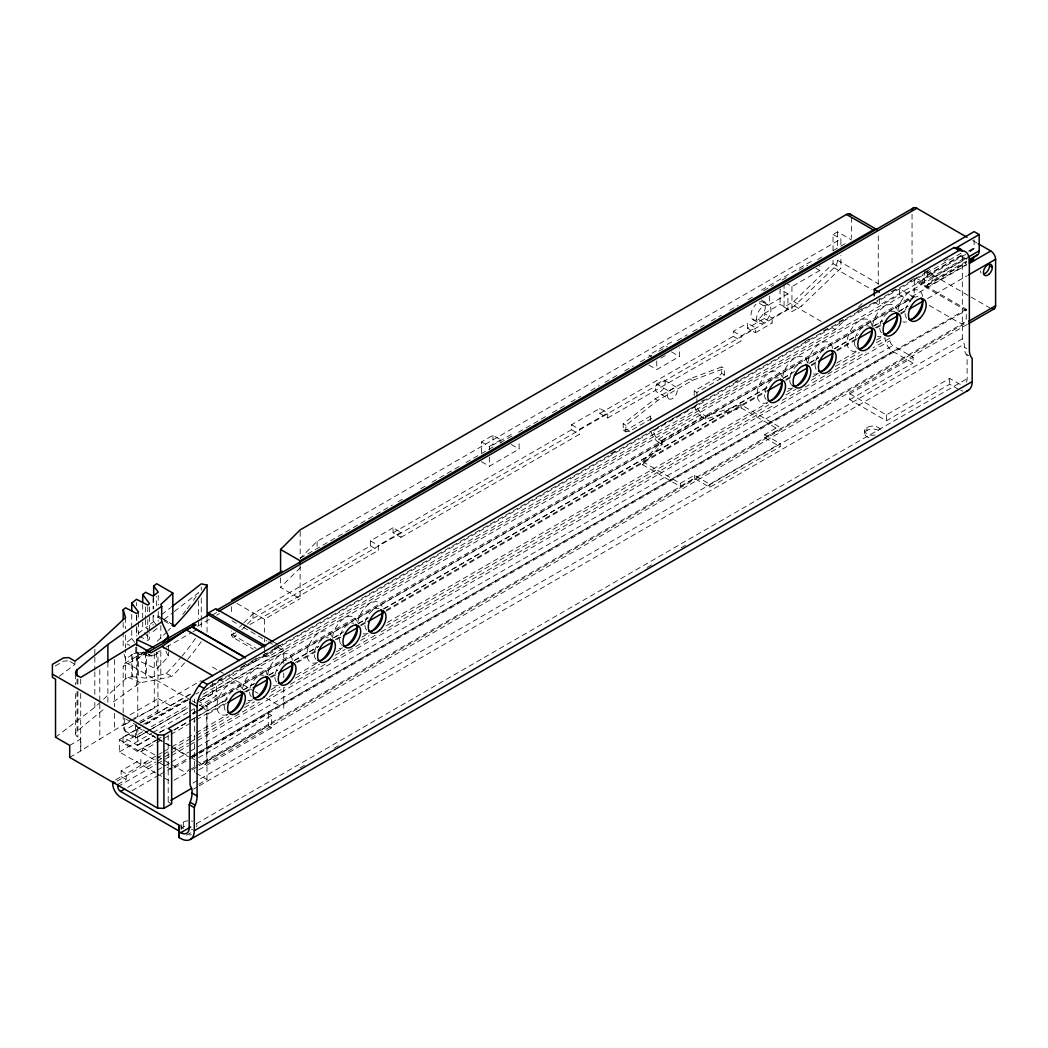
<?xml version="1.0" encoding="UTF-8"?>
<svg xmlns="http://www.w3.org/2000/svg" width="1048" height="1048" viewBox="0 0 1048 1048"><rect width="100%" height="100%" fill="white"/><g stroke="black" fill="none" stroke-linecap="round" stroke-linejoin="round"><path stroke-width="0.75" stroke-dasharray="5 3.75" d="M55.518 737.216L94.831 707.308L125.537 678.881L128 677.27L132.546 676.733L132.795 654.162A7.808 4.506 0 0 1 138.231 652.97A9.838 5.685 0 0 0 144.205 651.908M156.65 605.783L156.65 596.338M75.574 733.626L75.653 692.309M878.25 284.545L878.29 232.8M929.17 305.4L958.396 322.273A11.135 6.432 60 0 0 966.269 317.727L966.269 309.239L914.367 279.266L914.118 297.082L192.898 713.478M139.725 721.548L157.934 711.042L157.934 653.245L152.55 656.349L141.467 655.131A6.76 3.904 60 0 1 146.183 653.205L151.03 656.009L165.034 647.926M158.523 739.076L142.934 748.075A8.358 4.821 60 0 1 137.039 751.167L122.97 743.045L122.97 737.202L137.642 745.377L137.877 727.561L142.135 725.111M146.72 652.092A461.526 266.454 0 0 1 136.712 659.782L156.506 669.135L168.414 656.559L168.414 651.895M764.699 434.658L780.17 443.592L780.17 446.684L709.837 487.281L694.365 478.36L680.296 486.469L642.594 464.709L642.594 461.618L662.153 441.234L658.498 439.125A7.362 4.244 60 0 1 653.284 430.112L696.894 404.934A7.362 4.244 60 0 0 702.095 413.947L705.749 416.069L741.067 404.777L778.756 426.536L778.756 429.628L764.699 437.75L764.699 434.658L778.756 426.536M642.594 464.709L662.153 444.326L662.153 441.234M233.835 632.874L231.582 635.14L232.433 637.119L253.354 649.197M239.481 627.228L242.861 623.835M243.988 622.709L253.013 613.669L370.416 545.877L378.302 550.436L378.302 545.432L400.939 532.358L400.939 537.349L393.066 532.803L393.066 527.799L400.939 532.358M300.187 531.428L300.187 558.283L317.099 541.371L840.902 238.957L840.902 247.079M300.121 565.501L300.121 598.67L280.576 587.378L302.256 565.697M232.433 637.119L234.228 637.079L237.438 634.079M241.878 629.625L246.332 625.171M247.446 624.058L253.013 618.49L794.384 305.924L834.025 267.777A7.166 4.14 -60 0 0 837.496 260.232L837.496 257.074M694.221 395.581L694.221 390.891L717.788 377.28L721.653 373.429L721.653 366.931L689.741 378.852L655.092 398.856L623.18 423.772L623.18 430.269L625.853 431.815L629.717 431.213L651.895 418.401M694.221 390.891L696.894 392.424L720.461 378.826L724.325 374.974L724.325 368.477L721.653 366.931M784.061 283.602L784.061 307.064L793.716 301.497L833.029 263.664L833.029 258.791M784.061 307.064L791.947 311.61L801.589 306.042L840.902 268.209L840.902 255.214M264.476 654.044A7.166 4.14 -60 0 0 269.48 656.087L835.177 329.478L845.67 319.378M858.495 307.038L863.159 302.558M966.413 264.515L927.022 287.257L921.965 284.336L921.965 282.711A9.157 5.279 60 0 1 923.432 278.82L927.415 275.519L963.977 254.402M927.022 287.257L927.022 285.632A1.991 1.153 60 0 1 927.349 284.781L931.318 281.48L966.492 261.175M974.142 239.743L974.142 247.865A1.991 1.153 60 0 1 973.828 248.717L969.845 252.018A9.157 5.279 60 0 0 969.335 252.555M69.705 745.403L80.958 738.905L77.893 737.137A7.965 4.598 0 0 1 77.002 731.255L105.403 707.832M234.228 637.079L235.211 636.306M625.853 431.815L625.853 425.318L657.764 400.401L692.414 380.398L724.325 368.477M161.602 614.652L170.562 607.696M131.747 630.451L131.747 638.494L125.603 643.276L129.795 645.424M148.109 629.01L145.62 627.726L153.676 621.477L153.676 615.032M164.064 619.473L173.012 612.53M174.296 611.534L198.57 592.683A454.059 262.157 0 0 1 191.954 602.417M153.087 631.564L158.235 627.569M139.371 636.202L147.755 640.498L149.537 639.11L149.537 632.678M137.642 745.377L153.218 736.377M59.395 676.196L74.945 664.38L74.945 661.131M184.566 662.912A461.526 266.454 0 0 1 172.134 676.157A554.589 142.148 14.7 0 1 160.816 678.881A555.61 142.41 14.7 0 1 140.406 682.589L110.498 703.942M132.546 654.293L125.563 659.153L123.965 653.834M202.932 694.182L223.827 682.117L247.826 665.388L272.755 651.974L272.755 650.022M80.696 693.501L80.696 750.748L132.284 719.347M55.217 665.978L63.653 661.105L68.827 660.843M833.029 250.655L833.029 234.411L837.496 231.831L851.552 239.953M481.491 452.566L481.491 441.929L492.966 435.3L500.852 439.846L500.852 443.094M481.491 441.929L489.364 446.474L500.852 439.846M511.254 434.488L492.966 445.046L492.966 435.3M671.611 341.91L648.882 355.036L651.515 356.543M761.464 290.099L811.938 260.965M300.187 558.283L392.319 505.084M397.991 501.822L403.663 498.547M420.667 488.722L426.339 485.447M432.012 482.172L460.36 465.81M466.019 462.535L494.368 446.173M500.04 442.898L512.799 435.536M518.472 432.261L546.82 415.886M552.493 412.624L565.239 405.249M570.911 401.974L580.828 396.249M590.758 390.524L599.26 385.612M604.932 382.337L617.691 374.974M624.778 370.887L633.28 365.975M640.367 361.887L651.699 355.338M658.786 351.237L667.301 346.338M677.218 340.6L687.134 334.875M692.807 331.6L704.151 325.05M711.238 320.963L721.155 315.238M729.657 310.326L738.159 305.413M748.089 299.689L755.176 295.602M763.678 290.689L773.594 284.964M782.109 280.052L789.196 275.952M799.113 270.227L807.615 265.314M817.545 259.59L823.204 256.315M833.134 250.59L845.893 243.228M124.581 663.384L144.414 651.935M123.179 712.823L123.179 666.489L146.523 653.009M212.364 614.993L218.036 611.718M660.921 358.089L666.266 354.997M197.443 626.298L211.211 618.346M216.713 615.163L219.477 613.578M166.435 647.114L191.64 632.56M193.042 631.761L195.832 630.136M785.384 282.79L791.947 286.589L819.811 270.489L819.811 265.511M481.491 461.683L489.364 466.229L519.127 449.042L519.127 440.461M648.882 365.031L656.755 369.59L679.497 356.464L679.497 347.884M761.464 300.003L769.337 304.549L787.939 293.807L787.939 308.924L772.153 318.042L764.28 313.496L764.28 318.487L747.525 328.155L747.525 323.164L755.412 327.71L755.412 332.701L747.525 328.155M370.416 545.877L370.416 540.873L393.066 527.799M393.066 532.803L571.579 429.746L571.579 424.741L599.849 408.419L607.722 412.964L607.722 417.969L599.849 413.423L599.849 408.419M599.849 413.423L733.325 336.356L733.325 331.365L747.525 323.164M764.28 313.496L780.066 304.379L787.939 308.924M656.742 384.105L663.908 379.966L675.999 386.948A6.969 4.022 -60 0 1 675.868 394.991A6.969 4.022 -60 0 1 668.965 398.961L656.834 391.965A6.969 4.022 -60 0 1 656.742 384.105L668.834 391.087A6.969 4.022 -60 0 0 668.965 398.961M571.579 424.741L579.452 429.287L607.722 412.964M733.325 331.365L741.211 335.91L755.412 327.71M235.813 632.691L231.582 635.14A7.166 4.14 -60 0 1 231.503 634.158L231.503 630.935M249.922 624.556L378.302 550.436M400.939 537.349L579.452 434.291L579.452 429.287M607.722 417.969L741.211 340.901L741.211 335.91M755.412 332.701L772.153 323.033L772.153 318.042M236.979 603.452L264.41 619.276L300.121 598.67M668.834 391.087L675.999 386.948M129.913 714.906L157.934 698.728M623.18 430.269L627.045 429.667L650.611 416.056L653.284 417.602M133.659 718.548L154.279 708.186L157.934 711.042M148.305 730.915L135.559 738.277L127.961 733.888A6.76 3.904 60 0 1 123.179 725.609L130.266 721.522M131.681 720.697L201.072 680.637M69.705 757.39L80.958 750.892L80.696 738.434M124.306 718.129L124.306 730.443L134.118 724.784M135.559 738.277L135.559 725.622L191.247 693.475M140.904 722.845L191.548 693.606M218.102 680.388L223.774 677.113M240.791 667.288L246.463 664.013M252.123 660.738L257.795 657.476M274.812 647.651L280.484 644.376M610.774 453.679L616.447 450.404M701.505 401.305L704.335 399.668M735.526 381.655L738.355 380.018M804.982 341.556L809.239 339.094M823.414 330.919L827.671 328.456M839.003 321.906L843.26 319.457M857.434 311.269L861.692 308.819M891.455 291.632L897.127 288.357M909.887 280.995L915.559 277.72M925.476 271.982L931.148 268.72M943.907 261.345L949.58 258.07M143.55 724.286L188.889 698.112M195.976 694.025L198.806 692.387M210.15 685.837L927.729 271.419L932.799 274.34L932.799 277.589A9.157 5.279 60 0 1 931.318 281.48M273.973 649.315L280.104 645.778M122.97 737.202L139.974 727.378M145.646 724.103L188.155 699.566M206.574 688.929L961.854 252.804A19.899 11.489 -60 0 1 962.326 256.721L962.326 338.871L964.304 344.111L964.304 347.189A19.899 11.489 -60 0 0 966.19 354.224L967.121 355.547L967.121 378.708A11.934 6.891 60 0 1 966.19 382.599M155.798 772.992L119.328 751.94L119.328 739.626L140.432 727.443M146.052 724.194L188.26 699.828M203.731 690.894L216.386 683.584L216.386 695.898L199.513 705.645M927.415 275.519A1.991 1.153 60 0 0 927.729 274.668L962.889 254.363M968.522 251.114L974.142 247.865M969.61 251.153L973.828 248.717M923.432 278.82L965.627 254.454M874.281 302.283L879.338 305.204L932.799 274.34M122.97 743.045L145.646 729.958M151.305 726.683L188.155 705.409M202.316 697.234L899.459 294.75L910.712 301.248M197.103 700.719L283.759 650.69L283.667 647.847L279.475 645.424M921.965 282.711L966.976 256.721M932.799 277.589L966.557 258.096M124.306 730.443L136.685 737.596L150.755 729.474M152.157 728.661L188.732 707.544M199.985 701.047L212.652 693.737L216.386 695.898M149.72 730.102L187.959 708.029M200.705 700.667L968.378 257.533M658.498 439.125L702.095 413.947M927.349 284.781L966.728 262.052M119.328 751.94L151.685 733.259M153.087 732.447L188.26 712.142M189.662 711.33L193.88 708.893M927.022 285.632L966.413 262.891M651.005 431.606A11.135 6.432 60 0 0 658.498 442.217L702.095 417.039L705.749 419.148L741.067 407.855L778.756 429.628M199.159 704.832L201.963 706.444L966.741 264.895M137.039 745.311L153.467 735.827M159.139 732.565L166.789 728.137M192.295 713.413L914.367 296.532M160.305 732.29L165.977 729.015M193.159 714.199L197.312 711.802M198.701 711.003L207.019 706.195L207.019 779.502L198.701 784.297M137.039 751.167L155.458 740.53M156.873 739.718L161.13 737.255M173.876 729.893L188.051 721.718M189.465 720.893L195.138 717.631M196.552 716.806L227.717 698.806M243.306 689.807L254.651 683.27M268.812 675.082L277.314 670.183M294.318 660.358L318.409 646.459M332.583 638.271L343.914 631.734M358.075 623.547L368.005 617.822M383.581 608.822L767.581 387.131M783.157 378.131L794.502 371.582M810.091 362.582L818.58 357.682M834.169 348.683L858.26 334.771M872.434 326.596L882.351 320.871M899.354 311.046L907.856 306.134M174.112 730.076L191.116 720.264M192.531 719.439L198.203 716.177M199.618 715.352L227.953 698.99M243.542 689.99L253.459 684.265M269.048 675.266L277.55 670.353M294.553 660.541L318.644 646.629M334.233 637.643L341.307 633.542M358.311 623.73L368.228 618.006M383.817 609.006L767.804 387.315M783.393 378.315L791.895 373.402M808.899 363.591L818.815 357.866M834.405 348.866L857.081 335.766M874.084 325.954L882.586 321.042M898.162 312.042L908.092 306.317M141.113 751.639L155.287 743.451M156.702 742.639L162.375 739.364M163.789 738.552L169.448 735.277M170.876 734.452L194.954 720.552M196.382 719.727L226.132 702.553M244.551 691.916L251.638 687.829M270.057 677.191L275.729 673.916M295.562 662.467L315.396 651.018M335.242 639.555L342.316 635.468M360.748 624.831L366.407 621.569M386.24 610.106L765.983 390.865M785.817 379.415L792.904 375.328M811.322 364.691L816.995 361.416M836.828 349.966L856.675 338.517M875.093 327.88L883.595 322.967M900.599 313.156L906.258 309.881M196.579 760.848L201.963 763.953A6.76 3.904 60 0 0 206.744 761.189L206.744 714.723L226.289 703.444M246.123 691.994L251.782 688.719M271.615 677.27L275.873 674.807M297.121 662.546L315.54 651.908M336.788 639.634L342.46 636.372M360.879 625.735L366.551 622.46M386.385 611.01L766.075 391.795M785.921 380.345L791.581 377.07M811.414 365.621L817.086 362.346M836.92 350.897L856.753 339.447M876.587 327.985L882.259 324.723M900.677 314.086L906.337 310.811M927.598 298.536L967.265 275.637M115.516 779.895L121.149 776.647L121.149 770.856L140.838 759.486L140.838 764.778L162.099 752.503M163.514 751.678L170.601 747.591M172.016 746.779L194.692 733.679M196.12 732.866L227.298 714.854M245.73 704.217L252.817 700.13M271.236 689.492L278.323 685.405M296.754 674.755L318.016 662.48M336.434 651.843L342.106 648.581M361.953 637.119L367.625 633.844M387.459 622.394L767.319 403.074M787.166 391.625L794.253 387.524M812.685 376.887L818.344 373.625M836.776 362.975L858.037 350.7M876.456 340.063L882.128 336.801M121.149 770.856L126.205 773.778L145.908 762.407L145.908 767.699L155.825 761.975M116.957 781.179L155.209 759.093M156.637 758.267L162.296 755.005M163.711 754.18L194.889 736.181M196.304 735.369L228.896 716.557M244.485 707.557L254.402 701.819M271.406 692.008L279.908 687.095M295.497 678.095L319.588 664.196M335.177 655.197L345.093 649.472M360.682 640.472L369.184 635.56M386.188 625.748L768.774 404.856M785.777 395.044L795.694 389.319M811.283 380.319L819.785 375.407M835.374 366.407L859.465 352.495M876.469 342.683L884.971 337.77A11.135 6.432 60 0 0 892.844 351.421L913.096 363.106L913.096 357.263L892.844 345.565A3.982 2.292 60 0 1 890.027 340.692L890.027 338.085L873.023 347.897M157.239 761.149L169.999 753.787M171.413 752.975L188.417 743.15M189.845 742.338L195.504 739.063M196.932 738.237L259.288 702.239M269.218 696.501L284.807 687.501M290.479 684.226L325.915 663.777M333.002 659.677L375.512 635.127M381.184 631.852L773.804 405.183M782.306 400.271L865.936 351.997M117.769 784.441L126.205 779.568L126.205 773.778M117.769 786.563L156.021 764.464M157.449 763.651L170.195 756.289M171.61 755.464L188.614 745.652M190.029 744.84L890.027 340.692M127.673 787.336L156.008 770.974M157.423 770.162L170.182 762.8M171.597 761.975L188.601 752.163M190.016 751.351L892.844 345.565M131.904 790.742L158.772 775.232M160.187 774.407L172.92 767.057M174.335 766.245L191.312 756.446M192.727 755.621L198.386 752.359M199.801 751.547L892.844 351.421M189.793 757.534L195.452 754.259M196.88 753.447L966.269 309.239M192.622 756.931L198.282 753.669M199.709 752.844L966.007 310.431L914.092 280.458M174.047 767.961L190.933 758.228M192.334 757.416L197.967 754.167M199.369 753.355L268.301 713.557L271.655 715.496L271.655 727.81L198.779 769.887M198.517 757.73L271.655 715.496M642.594 461.618L680.296 483.39L694.365 475.268L709.837 484.202L780.17 443.592M190.317 769.494L194.561 767.031M195.989 766.219L963.964 322.823M201.963 763.953L967.265 322.116M174.047 780.275L190.933 770.529M192.334 769.717L197.967 766.468M199.369 765.656L268.301 725.871L271.655 727.81M205.343 764.293L967.291 324.382M958.671 389.424L949.671 384.223L886.372 420.772L849.797 399.655L849.797 393.812L913.096 357.263M849.797 399.655L913.096 363.106M192.911 783.105L962.326 338.871M168.191 735.133L168.191 801.917L170.968 800.318M193.461 789.144L197.705 786.694M199.12 785.882L964.304 344.111M849.797 393.812L886.372 414.929L949.671 378.38L958.671 383.581A11.934 6.891 60 0 0 962.509 384.721M196.317 823.728L967.121 378.708M300.108 767.83L305.78 764.568M334.116 748.207L339.788 744.932M647.258 567.413L652.917 564.138M681.265 547.776L686.925 544.501M186.452 835.256L192.125 831.994M914.013 297.121L899.459 288.894L899.459 294.75M132.546 676.733L145.41 678.108A11.842 3.039 14.7 0 0 146.55 677.977A545.942 139.934 14.7 0 0 166.108 673.576A454.059 262.157 0 0 0 180.492 657.974M135.782 647.258L135.782 652.105L146.314 653.376M166.108 673.576L172.134 676.157M128 677.27L140.406 682.589M972.675 240.516L976.854 242.939M962.326 256.721L966.557 259.157M925.829 271L969.623 296.283M971.038 297.095L990.819 308.505M833.029 234.411L840.902 238.957M837.496 260.232L878.29 283.785M833.029 263.664L840.902 268.209M834.025 267.777L872.015 289.707M964.304 347.189L966.832 348.656M966.19 354.224L968.719 355.691M815.881 268.223L819.811 270.489M787.939 293.807L780.066 289.261L780.066 304.379M793.716 301.497L801.589 306.042M794.384 305.924L821.121 321.356M832.374 327.854L835.177 329.478M763.232 302.151L768.852 305.4A10.139 5.856 -60 0 1 765.643 321.107A10.139 5.856 -60 0 1 756.853 316.038A10.139 5.856 -60 0 1 768.852 305.4M763.782 305.898L758.149 302.649A10.139 5.856 -60 0 0 757.036 303.396M764.28 318.487L772.153 323.033M758.149 319.221L763.782 322.47M753.08 319.719L758.713 322.967M733.325 336.356L741.211 340.901M721.653 373.429L724.325 374.974M717.788 377.28L720.461 378.826M671.611 351.918L679.497 356.464M689.741 378.852L692.414 380.398M764.699 437.75L780.17 446.684M655.092 398.856L657.764 400.401M658.498 442.217L662.153 444.326M623.18 423.772L625.853 425.318M627.045 429.667L629.717 431.213M571.579 429.746L579.452 434.291M511.254 444.496L519.127 449.042M370.416 540.873L378.302 545.432M273.109 641.743L278.087 644.612M232.053 620.835L237.647 624.058M243.228 627.294L266.991 641.009M268.38 641.808L272.572 644.232M278.165 647.467L283.759 650.69L283.759 663.476M231.503 634.158L256.184 648.411M265.367 653.716L269.48 656.087M263.113 654.83L265.891 656.441M251.127 661.223L253.93 662.834M245.009 663.777L247.826 665.388M161.667 618.163L170.889 623.481M162.021 618.359L156.637 615.241A3.995 1.952 -66.8 0 0 159.034 616.63M163.37 619.132L172.789 624.582M157.344 616.997L162.702 620.089M164.038 620.861L173.405 626.285M212.364 666.986L217.866 670.17M219.242 670.956L223.368 673.34M228.49 676.301L253.734 690.868M255.136 691.68L257.952 693.304M266.362 698.165L280.392 706.26M219.622 679.694L223.827 682.117M147.729 653.559L152.55 656.349M135.782 652.105L141.401 655.354M197.338 700.601L207.019 706.195M190.788 699.985L127.961 663.725A6.76 3.904 60 0 0 123.179 666.489M192.19 700.798L197.771 704.02M157.934 698.413L170.313 705.566M70.046 661.55L74.945 664.38M125.681 718.928L136.685 725.282L136.685 737.596M135.559 725.622L164.772 742.495M166.173 743.294L173.13 747.316M174.518 748.115L188.43 756.145M191.208 757.756L195.242 760.075M137.877 727.561L156.126 738.093M157.528 738.905L170.143 746.189M171.558 747.001L188.391 756.721M195.963 773.11L207.019 779.502M142.934 748.075L155.471 755.307M156.859 756.106L162.427 759.328M163.816 760.128L181.907 770.581A11.135 6.432 60 0 0 188.928 769.664M119.328 739.626L158.615 762.302M160.017 763.114L165.623 766.35M167.025 767.162L171.23 769.586M157.213 773.804L162.82 777.04M164.222 777.852L169.828 781.101M168.191 801.917L171.649 803.908M121.149 776.647L126.205 779.568M153.676 621.477L157.318 626.35M144.663 632.599L149.537 639.11M131.747 638.494L134.681 642.411M165.885 651.096L168.414 656.559M125.537 678.881L125.537 649.485M75.574 673.851L75.626 684.619M949.671 378.38L949.671 384.223M927.729 271.419L927.729 274.668M924.428 270.174L924.428 282.829L916.83 278.441A6.76 3.904 60 0 1 916.083 277.943M912.048 214.237L912.048 265.367M886.372 414.929L886.372 420.772M879.338 298.706L879.338 305.204M866.958 427.427L866.958 430.361M864.626 430.676L864.626 433.61M851.552 217.368L851.552 238.341M837.496 231.831L837.496 247.616M791.947 286.589L791.947 311.61M769.337 296.06L769.337 304.549M741.067 404.777L741.067 407.855M709.837 484.202L709.837 487.281M705.749 416.069L705.749 419.148M696.894 392.424L696.894 397.113M696.894 398.685L696.894 403.375M694.365 475.268L694.365 478.36M680.296 483.39L680.296 486.469M656.755 361.01L656.755 369.59M650.611 416.056L650.611 420.759M489.364 446.474L489.364 449.513M489.364 457.111L489.364 466.229M317.099 541.371L317.099 547.698M283.759 673.052L283.759 677.846M283.759 687.436L283.759 708.199M280.576 577.906L280.576 587.378M268.301 713.557L268.301 725.871M264.41 619.276L264.41 632.193M264.41 638.638L264.41 641.874M264.41 648.319L264.41 653.166M253.013 613.669L253.013 618.49M231.503 606.726L231.503 614.796M212.652 681.423L212.652 693.737M207.072 618.425L207.072 632.73M201.268 587.024L201.268 590.207M201.268 598.146L201.268 620.403M201.268 621.988L201.268 628.341M198.57 600.871L198.57 618.883M198.57 620.521L198.57 627.071M194.574 699.016L194.574 702.265M194.574 708.789L194.574 772.31M183.321 822.13L183.321 827.003M180.99 825.379L180.99 828.627M168.414 645.673L168.414 650.336M160.816 625.551L160.816 638.546M160.816 651.463L160.816 678.881M158.235 595.343L158.235 605.01M158.235 611.456L158.235 621.123M156.506 652.013L156.506 669.135M154.279 653.598L154.279 708.186M153.676 597.308L153.676 608.587M153.087 597.727L153.087 609.006M153.087 615.451L153.087 625.119M149.537 606.897L149.537 614.953M149.537 616.565L149.537 631.066M147.755 606.674L147.755 613.119M147.755 619.565L147.755 632.455M147.755 634.053L147.755 640.498M146.55 650.52L146.55 677.977M145.62 606.792L145.62 618.071M145.62 619.669L145.62 627.726M145.41 652.891L145.41 678.108M142.711 604.211L142.711 620.324M142.711 621.936L142.711 629.992L136.567 634.761L136.567 626.704M138.585 612.189L138.585 620.246M138.585 621.844L138.585 634.734M138.231 652.97L138.231 677.336M137.773 652.275L137.773 716.177M136.79 615.189L136.79 624.844M136.79 626.455L136.79 636.123M136.712 647.337L136.712 685.366M136.567 602.548L136.567 605.757M136.567 615.425L136.567 620.259M131.799 654.79L131.799 676.812M131.747 614.338L131.747 628.839M125.537 617.56L125.603 628.774M125.537 635.114L125.537 647.887M123.179 622.486L123.179 630.464M123.179 632.062L123.179 648.018M123.179 714.422L123.179 725.609M114.468 659.585L114.468 706.824M114.468 713.347L114.468 729.631M107.879 662.231L107.879 704.177M99.796 669.685L99.796 702.265M99.796 703.889L99.796 739.731M94.831 649.223L94.831 655.668M94.831 657.293L94.831 670.196M94.831 671.807L94.831 696.016M94.831 702.474L94.831 707.308M80.696 679.052L80.696 687.082M77.893 678.894L77.893 686.558M77.893 691.156L77.893 737.137M77.002 679.13L77.002 685.274M77.002 691.719L77.002 731.255M981.033 272.965A6.367 3.681 -60 0 1 980.548 270.895M201.963 706.444A6.76 3.904 60 0 1 206.744 714.723M857.041 348.132A12.537 7.231 -60 0 1 856.137 347.438M855.404 346.495A12.537 7.231 -60 0 1 858.089 332.006A12.537 7.231 -60 0 1 869.565 326.426M881.46 332.819A12.537 7.231 -60 0 1 882.861 318.212A12.537 7.231 -60 0 1 894.887 311.806M906.769 318.199A12.537 7.231 -60 0 1 906.048 307.955A12.537 7.231 -60 0 1 913.948 297.815M915.323 297.134A12.537 7.231 -60 0 1 917.969 296.61M897.926 310.811A17.711 10.218 -60 0 1 910.28 291.475A17.711 10.218 -60 0 1 922.646 296.532M906.415 321.919A17.711 10.218 -60 0 1 902.931 321.88M791.423 384.799A12.537 7.231 -60 0 1 791.423 372.761A12.537 7.231 -60 0 1 801.34 363.329M782.568 377.411A17.711 10.218 -60 0 1 794.934 358.075A17.711 10.218 -60 0 1 807.301 363.132M792.982 387.943A17.711 10.218 -60 0 1 787.585 388.481M766.101 399.419A12.537 7.231 -60 0 1 767.005 385.638A12.537 7.231 -60 0 1 778.481 377.974M767.66 402.563A17.711 10.218 -60 0 1 757.115 393.616A17.711 10.218 -60 0 1 768.957 373.088A17.711 10.218 -60 0 1 781.978 377.752M807.89 362.791A17.711 10.218 -60 0 1 820.256 343.456A17.711 10.218 -60 0 1 832.623 348.512M818.305 373.324A17.711 10.218 -60 0 1 812.894 373.861M816.025 369.224A12.537 7.231 -60 0 1 817.65 356.412A12.537 7.231 -60 0 1 827.933 348.578M342.198 645.385A12.537 7.231 -60 0 1 341.294 644.677M340.561 643.734A12.537 7.231 -60 0 1 342.709 630.071A12.537 7.231 -60 0 1 353.674 623.233M332.439 637.289A17.711 10.218 -60 0 1 343.823 618.569A17.711 10.218 -60 0 1 356.713 621.071M342.84 647.821A17.711 10.218 -60 0 1 339.12 648.581M317.531 662.441A17.711 10.218 -60 0 1 306.985 653.494A17.711 10.218 -60 0 1 318.828 632.979A17.711 10.218 -60 0 1 331.849 637.629M315.972 659.297A12.537 7.231 -60 0 1 315.592 648.162A12.537 7.231 -60 0 1 324.526 638.232M325.876 637.826A12.537 7.231 -60 0 1 328.352 637.852M357.761 622.669A17.711 10.218 -60 0 1 369.145 603.949A17.711 10.218 -60 0 1 382.035 606.451M368.162 633.202A17.711 10.218 -60 0 1 362.765 633.739M366.617 630.058A12.537 7.231 -60 0 1 367.521 616.289A12.537 7.231 -60 0 1 378.996 608.626M267.738 674.65A17.711 10.218 -60 0 1 280.091 655.314A17.711 10.218 -60 0 1 292.458 660.371M278.139 685.182A17.711 10.218 -60 0 1 272.742 685.72M276.58 682.038A12.537 7.231 -60 0 1 276.58 670.013A12.537 7.231 -60 0 1 286.497 660.567M251.271 696.658A12.537 7.231 -60 0 1 252.175 682.89A12.537 7.231 -60 0 1 263.637 675.213M242.416 689.27A17.711 10.218 -60 0 1 254.782 669.934A17.711 10.218 -60 0 1 267.148 674.991M252.817 699.802A17.711 10.218 -60 0 1 247.42 700.339M663.908 379.966A6.969 4.022 -60 0 1 663.764 387.996A6.969 4.022 -60 0 1 656.873 391.978M225.215 710.321A12.537 7.231 -60 0 1 227.364 696.658A12.537 7.231 -60 0 1 238.328 689.833M227.495 714.422A17.711 10.218 -60 0 1 216.949 705.474A17.711 10.218 -60 0 1 228.805 684.947A17.711 10.218 -60 0 1 241.826 689.61M875.041 435.051A7.952 4.598 0 0 1 864.81 431.632A7.952 4.598 0 0 1 871.753 426.117A7.952 4.598 0 0 1 880.543 430.676M868.975 437.697A7.952 4.598 0 0 1 867.417 430.112A7.952 4.598 0 0 1 880.15 432.182M191.404 834.614A7.952 4.598 0 0 1 188.941 834.85M181.081 829.531A7.952 4.598 0 0 1 187.697 825.719M196.513 823.964A7.952 4.598 0 0 1 196.513 826.793M192.557 829.466A7.952 4.598 0 0 1 191.404 829.741M183.321 828.627A7.952 4.598 0 0 1 181.383 823.964A7.952 4.598 0 0 1 187.697 820.846M191.404 821.003A7.952 4.598 0 0 1 192.557 821.278M872.604 325.43A17.711 10.218 -60 0 1 883.988 306.71A17.711 10.218 -60 0 1 896.878 309.212M881.093 336.539A17.711 10.218 -60 0 1 877.608 336.5M855.771 351.159A17.711 10.218 -60 0 1 847.282 340.05A17.711 10.218 -60 0 1 859.648 320.714A17.711 10.218 -60 0 1 872.015 325.771M962.85 391.074A19.1 11.03 60 0 1 960.793 390.459M702.095 417.039A11.135 6.432 60 0 1 694.601 406.428M190.186 604.827A454.059 262.157 0 0 1 186.544 609.609M185.614 610.801A454.059 262.157 0 0 1 182.745 614.351M170.352 628.302A454.059 262.157 0 0 1 168.138 630.582M167.025 631.721A454.059 262.157 0 0 1 154.541 643.603M201.177 641.69A461.526 266.454 0 0 1 187.736 659.231M195.452 638.337A454.059 262.157 0 0 1 181.448 656.834M759.276 302.099A10.139 5.856 -60 0 1 764.372 311.492A10.139 5.856 -60 0 1 752.582 319.365A10.139 5.856 -60 0 1 755.935 304.339"/><path stroke-width="1.5" d="M153.676 595.696L153.676 586.042L156.663 583.723L172.815 593.05L172.789 624.582A3.878 1.572 -71.7 0 0 172.959 625.682A4.009 1.624 -72 0 0 173.719 626.363A4.179 1.69 -72.3 0 0 174.44 626.101M193.343 627.385L193.461 623.521L195.989 624.988L186.059 629.743L162.073 646.459L151.03 652.839L135.782 644.022L80.696 677.44L77.893 675.829A7.965 4.598 0 0 1 77.002 669.934L107.879 644.481L161.693 606.347L160.816 604.434A461.526 266.454 0 0 0 172.815 593.05M117.769 784.441L117.769 786.563A3.982 2.292 60 0 0 120.585 791.437L178.854 825.077L179.051 831.693L180.793 832.688A11.934 6.891 60 0 0 189.23 827.815L189.23 804.654L190.16 802.257A19.899 11.489 -60 0 0 192.046 793.048L192.046 789.969L190.068 784.742L190.068 702.579A19.899 11.489 -60 0 1 190.553 698.112A24.641 5.528 -39.4 0 1 194.011 694.3A19.899 11.489 -60 0 1 199.068 685.589L202.343 681.528L954.008 247.564L957.269 247.852A19.899 11.489 -60 0 1 962.339 250.708A19.899 11.489 -60 0 1 969.361 260.782L969.361 350.111A19.899 11.489 -60 0 0 971.247 357.145L972.177 358.468L972.177 381.629A19.1 11.03 60 0 1 966.61 391.035M178.854 825.077L179.051 837.535L180.793 838.531A19.1 11.03 60 0 0 194.286 830.736L194.286 807.576L195.216 805.178A19.899 11.489 -60 0 0 197.103 795.969L197.103 706.64A19.899 11.489 -60 0 1 204.137 688.51L207.399 684.449L959.064 250.485L962.326 250.773A24.641 5.528 -39.4 0 1 962.339 251.048M163.003 642.057L168.414 636.346L161.693 621.857L161.693 606.347M280.576 573.164L280.576 549.466L300.187 529.856L846.496 214.447A7.166 4.14 -60 0 1 851.002 215.037M174.44 626.101L174.833 625.761A461.526 266.454 0 0 0 207.072 585.059L201.268 583.854L171.833 606.7M969.544 260.428L977.745 254.677A9.157 5.279 60 0 0 979.212 250.786L979.212 234.556L974.142 231.621L874.281 289.287L874.281 295.785M123.179 619.289L123.179 609.713L125.603 607.827L136.79 613.578L138.585 612.189L131.747 603.059L136.567 599.325L147.755 605.063L149.537 603.674L142.711 594.544L145.62 592.29L153.087 596.115L158.235 592.12L153.676 586.042M136.712 645.778L136.712 639.555L161.693 621.857M264.371 647.14L208.46 614.862L208.46 612.91L215.809 608.665L273.109 641.743M231.503 600.281L282.017 571.108M280.576 549.466L300.121 560.759L873.22 229.879A7.166 4.14 -60 0 1 877.32 229.931M145.829 651.122L209.561 614.325M216.648 610.237L913.45 207.936M147.794 652.275L194.535 625.289M218.613 611.39L916.83 208.277L967.081 237.293M956.706 247.538L979.212 234.556M967.959 257.284L979.212 250.786M969.308 259.55L977.745 254.677M969.23 261.266L973.448 258.83A1.991 1.153 60 0 1 973.762 257.991M969.23 262.891L973.448 260.454L973.448 258.83M969.57 263.258L990.819 250.996A6.76 3.904 60 0 1 995.6 259.275L995.6 305.754A6.76 3.904 60 0 1 992.299 309.094M190.382 715.797L168.191 728.609L171.649 730.613L171.649 803.908L163.92 808.375L157.593 808.139L69.705 757.39L69.705 745.403L55.518 737.216L55.518 679.143L52.4 677.349L52.4 664.353L63.653 657.856L68.827 657.594L74.945 661.131L94.831 645.987L125.537 617.56L123.179 609.713M52.4 674.1L157.593 734.831L163.92 735.08L171.649 730.613M227.704 702.619L243.28 693.619M253.197 687.894L267.371 679.72M278.702 673.17L292.877 664.995M318.369 650.271L332.543 642.096M343.875 635.547L358.049 627.372M367.966 621.647L383.542 612.648M767.503 390.969L781.664 382.795M794.41 375.433L807.17 368.071M818.501 361.521L832.675 353.346M858.168 338.622L872.342 330.447M883.674 323.898L897.848 315.723M909.179 309.173L923.34 300.999M968.68 274.825L995.6 259.275M120.585 791.437L124.83 788.974M968.68 321.291L995.6 305.754M968.706 323.57L994.198 308.846M170.968 800.318L191.771 788.306M180.793 832.688L190.71 826.964M194.286 830.736L972.177 381.629M190.33 839.474L968.221 390.367M136.712 639.555L153.676 647.572M978.256 243.739L990.819 250.996M989.548 265.694L992.364 267.319M957.269 247.852L962.326 250.773M954.008 247.564L959.064 250.485M850.072 214.093L876.796 229.525M846.496 214.447L873.22 229.879M874.281 289.287L879.338 292.209M208.46 612.91L265.76 645.987M191.679 626.494L245.009 657.293M192.177 627.189L245.507 657.974M186.059 629.743L239.403 660.528M172.2 624.241L174.833 625.761M162.073 646.459L212.6 675.633M202.343 681.528L207.399 684.449M199.068 685.589L204.137 688.51M190.068 702.579L197.103 706.64M192.046 793.048L197.103 795.969M190.16 802.257L195.216 805.178M189.23 804.654L194.286 807.576M115.241 782.987L112.699 781.52L112.699 783.629A11.135 6.432 60 0 0 120.585 797.279L178.854 830.92M300.121 560.759L300.121 563.916M207.072 585.059L207.072 616.84M179.051 831.693L179.051 837.535M168.414 636.346L168.414 639.45M163.92 735.08L163.92 808.375M157.593 734.831L157.593 808.139M142.711 594.544L142.711 602.6M131.747 603.059L131.747 611.115M107.879 644.481L107.879 662.231M77.002 669.934L77.002 676.065M912.101 210.203A6.76 3.904 60 0 1 912.284 209.469M912.559 208.827A6.76 3.904 60 0 1 916.83 208.277M989.495 266.546A6.367 3.681 -60 0 1 983.653 274.039M870.469 327.133A12.537 7.231 -60 0 1 869.565 340.901A12.537 7.231 -60 0 1 858.089 348.565M895.791 312.514A12.537 7.231 -60 0 1 894.887 326.282A12.537 7.231 -60 0 1 883.412 333.958M921.113 297.894A12.537 7.231 -60 0 1 920.21 311.662A12.537 7.231 -60 0 1 908.734 319.339M780.446 379.101A12.537 7.231 -60 0 1 779.542 392.882A12.537 7.231 -60 0 1 768.066 400.546M782.135 379.926A17.711 10.218 -60 0 1 771.577 400.297M805.768 364.494A12.537 7.231 -60 0 1 804.353 379.101A12.537 7.231 -60 0 1 792.327 385.494M807.458 365.307A17.711 10.218 -60 0 1 796.899 385.677M380.948 609.753A12.537 7.231 -60 0 1 380.044 623.521A12.537 7.231 -60 0 1 368.569 631.197M382.638 610.565A17.711 10.218 -60 0 1 372.079 630.948M831.811 350.818A12.537 7.231 -60 0 1 829.675 364.481A12.537 7.231 -60 0 1 818.711 371.306M832.623 353.032A17.711 10.218 -60 0 1 822.221 371.058M330.317 638.992A12.537 7.231 -60 0 1 329.413 652.76A12.537 7.231 -60 0 1 317.937 660.423M355.626 624.372A12.537 7.231 -60 0 1 354.722 638.14A12.537 7.231 -60 0 1 343.259 645.817M357.171 627.529A17.711 10.218 -60 0 1 346.757 645.555M331.849 642.149A17.711 10.218 -60 0 1 321.448 660.174M290.925 661.733A12.537 7.231 -60 0 1 290.021 675.501A12.537 7.231 -60 0 1 278.545 683.165M292.615 662.546A17.711 10.218 -60 0 1 282.056 682.916M267.738 679.17A17.711 10.218 -60 0 1 267.581 676.995M265.603 676.353A12.537 7.231 -60 0 1 264.699 690.121A12.537 7.231 -60 0 1 253.223 697.785M241.983 691.785A17.711 10.218 -60 0 1 229.46 713.465M240.28 690.96A12.537 7.231 -60 0 1 239.376 704.741A12.537 7.231 -60 0 1 227.901 712.404M267.292 677.165A17.711 10.218 -60 0 1 256.734 697.536M922.646 301.064A17.711 10.218 -60 0 1 910.28 320.387M897.481 313.326A17.711 10.218 -60 0 1 884.971 335.006M872.015 330.29A17.711 10.218 -60 0 1 859.648 349.626M989.024 274.262A6.367 3.681 -60 0 0 991.041 264.41A6.367 3.681 -60 0 0 983.522 271.078A6.367 3.681 -60 0 0 989.024 274.262M868.975 347.792A12.537 7.231 -60 0 0 872.945 328.378A12.537 7.231 -60 0 0 858.115 341.53A12.537 7.231 -60 0 0 868.975 347.792M894.298 333.172A12.537 7.231 -60 0 0 898.267 313.758A12.537 7.231 -60 0 0 883.438 326.911A12.537 7.231 -60 0 0 894.298 333.172M919.607 318.553A12.537 7.231 -60 0 0 923.589 299.139A12.537 7.231 -60 0 0 908.76 312.291A12.537 7.231 -60 0 0 919.607 318.553M778.939 399.773A12.537 7.231 -60 0 0 782.922 380.359A12.537 7.231 -60 0 0 768.092 393.498A12.537 7.231 -60 0 0 778.939 399.773M804.261 385.153A12.537 7.231 -60 0 0 808.244 365.739A12.537 7.231 -60 0 0 793.415 378.891A12.537 7.231 -60 0 0 804.261 385.153M829.584 370.534A12.537 7.231 -60 0 0 833.553 351.119A12.537 7.231 -60 0 0 818.737 364.272A12.537 7.231 -60 0 0 829.584 370.534M379.455 630.411A12.537 7.231 -60 0 0 383.424 610.997A12.537 7.231 -60 0 0 368.595 624.149A12.537 7.231 -60 0 0 379.455 630.411M328.81 659.651A12.537 7.231 -60 0 0 332.779 640.236A12.537 7.231 -60 0 0 317.963 653.389A12.537 7.231 -60 0 0 328.81 659.651M354.132 645.031A12.537 7.231 -60 0 0 358.102 625.617A12.537 7.231 -60 0 0 343.272 638.769A12.537 7.231 -60 0 0 354.132 645.031M264.109 697.012A12.537 7.231 -60 0 0 268.078 677.598A12.537 7.231 -60 0 0 253.249 690.75A12.537 7.231 -60 0 0 264.109 697.012M289.418 682.392A12.537 7.231 -60 0 0 293.401 662.978A12.537 7.231 -60 0 0 278.572 676.13A12.537 7.231 -60 0 0 289.418 682.392M238.787 711.631A12.537 7.231 -60 0 0 242.756 692.217A12.537 7.231 -60 0 0 227.927 705.356A12.537 7.231 -60 0 0 238.787 711.631"/></g></svg>
